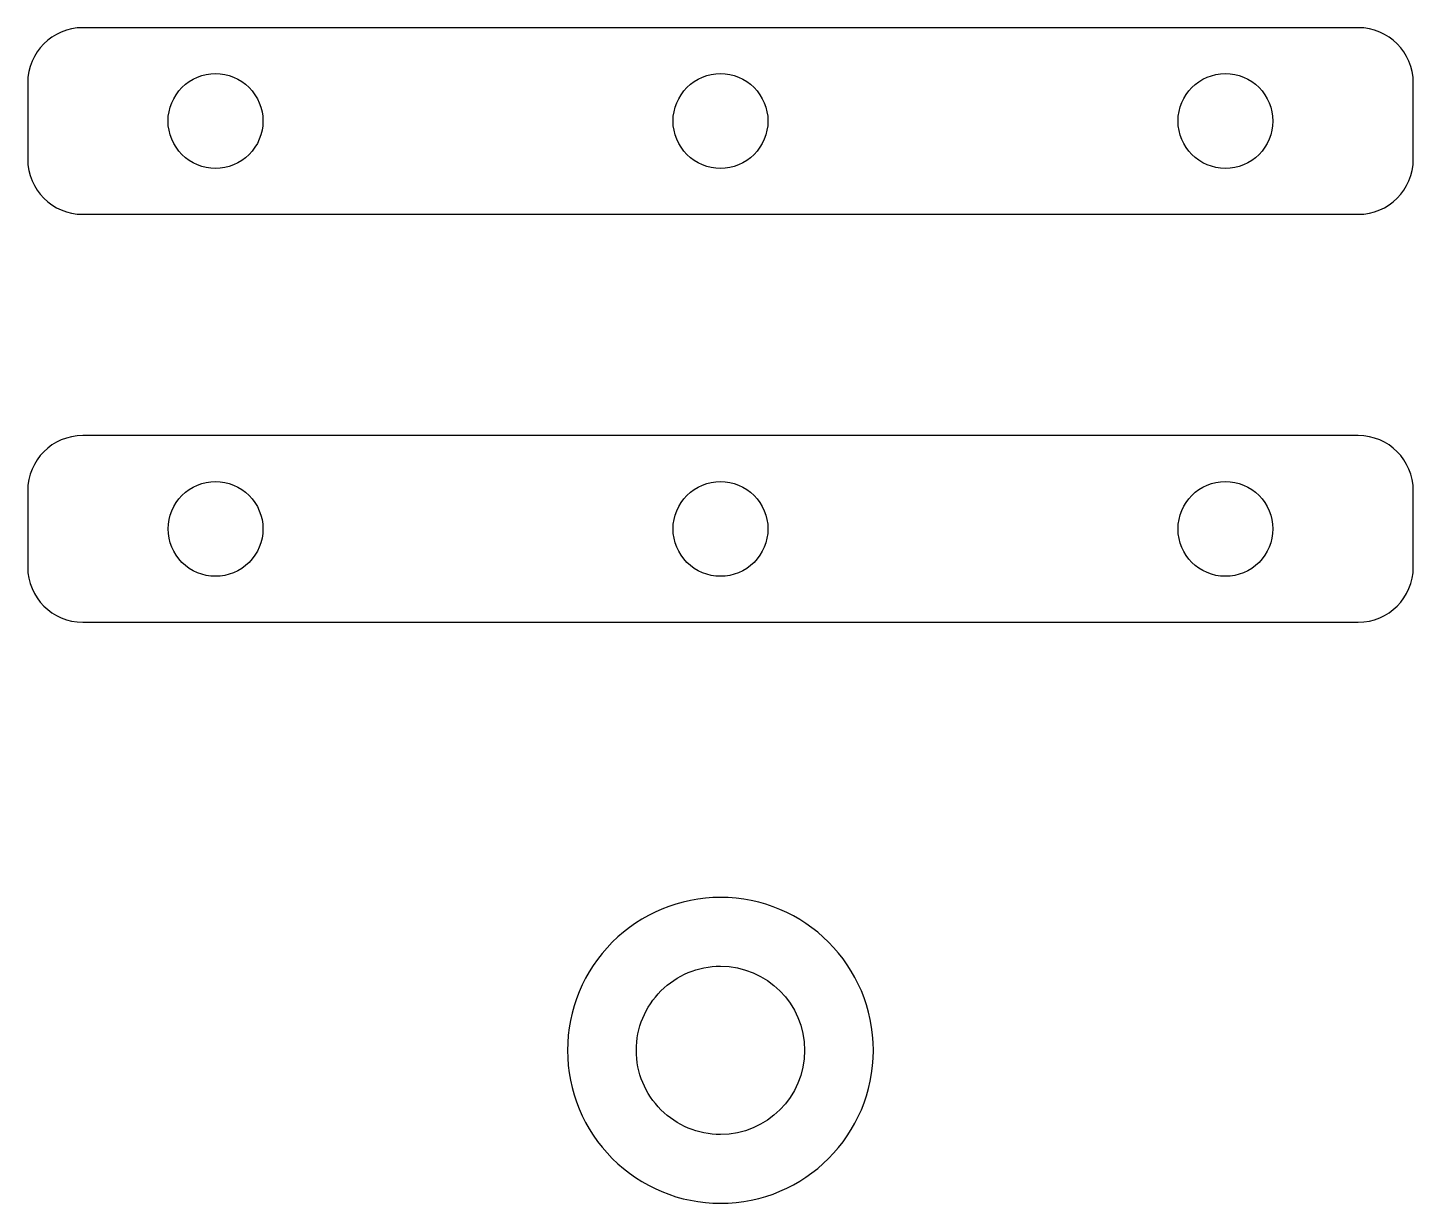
# Model space of a CAD drawing. Extents: x 1.7 to 92.3, y 20.5 to 97.4.
import ezdxf

# ---------------------------------------------------------------- set-up
doc = ezdxf.new("R2010")
doc.units = 0
doc.layers.add('Layer_1', color=7, linetype='CONTINUOUS')

msp = doc.modelspace()

# ---------------------------------------------------------------- linework, layer by layer
at = {"layer": 'Layer_1', "color": 7}
for points in [[(88.702596, 97.402641), (5.302519, 97.402641), (5.302519, 97.402641)], [(1.702738, 93.802861), (1.702738, 88.80265)], [(92.302892, 88.80265), (92.302892, 93.802861)], [(5.302519, 85.20287), (88.702596, 85.20287)], [(88.702858, 70.73277), (5.30278, 70.73277)], [(1.703, 67.13299), (1.703, 62.13278)], [(92.303154, 62.13278), (92.303154, 67.13299)], [(5.30278, 58.533), (88.702858, 58.533)]]:
    msp.add_lwpolyline(points, dxfattribs=at)
for points in [[(13.982609, 94.402824)], [(47.002816, 94.402824)], [(80.022506, 94.402824)], [(13.982871, 67.73295)], [(47.003077, 67.73295)], [(80.022768, 67.73295)], [(47.000231, 40.539963)], [(47.000231, 36.03998)]]:
    msp.add_lwpolyline(points, close=True, dxfattribs=at)
for points in [[(5.302519, 97.402641), (3.308115, 97.402641), (1.702738, 95.797264), (1.702738, 93.802861)], [(92.302892, 93.802861), (92.302892, 95.797264), (90.696999, 97.402641), (88.702596, 97.402641)], [(11.790508, 93.494855), (12.371888, 94.076235), (13.160414, 94.402843), (13.982609, 94.402824)], [(13.982609, 94.402824), (14.804804, 94.402843), (15.59333, 94.076235), (16.174709, 93.494855)], [(44.810715, 93.494855), (45.392095, 94.076235), (46.18062, 94.402843), (47.002816, 94.402824)], [(47.002816, 94.402824), (47.825011, 94.402842), (48.613536, 94.076234), (49.194915, 93.494854)], [(76.922952, 91.302754), (76.922913, 93.01469), (78.31057, 94.402578), (80.022506, 94.402824)], [(80.022506, 94.402824), (80.844701, 94.402842), (81.633226, 94.076234), (82.214605, 93.494854)], [(10.88254, 91.302754), (10.882521, 92.124949), (11.209128, 92.913475), (11.790508, 93.494855)], [(16.174709, 93.494855), (16.756089, 92.913475), (17.082697, 92.124949), (17.082678, 91.302754)], [(43.902746, 91.302754), (43.902727, 92.124949), (44.229335, 92.913475), (44.810715, 93.494855)], [(49.194915, 93.494854), (49.776295, 92.913474), (50.102902, 92.124949), (50.102883, 91.302754)], [(82.214605, 93.494854), (82.795985, 92.913474), (83.122592, 92.124949), (83.122573, 91.302754)], [(11.790509, 89.110655), (11.20913, 89.692034), (10.882522, 90.480559), (10.88254, 91.302754)], [(17.082678, 91.302754), (17.082696, 90.480559), (16.756088, 89.692034), (16.174708, 89.110655)], [(44.810716, 89.110655), (44.229336, 89.692034), (43.902728, 90.480559), (43.902746, 91.302754)], [(50.102883, 91.302754), (50.102901, 90.480559), (49.776293, 89.692035), (49.194914, 89.110656)], [(80.022506, 88.202687), (78.310571, 88.202933), (76.922915, 89.590819), (76.922952, 91.302754)], [(83.122573, 91.302754), (83.122591, 90.480559), (82.795984, 89.692035), (82.214604, 89.110656)], [(1.702738, 88.80265), (1.702738, 86.808245), (3.308115, 85.20287), (5.302519, 85.20287)], [(13.982609, 88.202687), (13.160414, 88.202668), (12.371889, 88.529276), (11.790509, 89.110655)], [(16.174708, 89.110655), (15.593329, 88.529276), (14.804804, 88.202668), (13.982609, 88.202687)], [(47.002816, 88.202687), (46.180621, 88.202668), (45.392096, 88.529275), (44.810716, 89.110655)], [(49.194914, 89.110656), (48.613535, 88.529276), (47.82501, 88.202669), (47.002816, 88.202687)], [(82.214604, 89.110656), (81.633225, 88.529276), (80.8447, 88.202669), (80.022506, 88.202687)], [(88.702596, 85.20287), (90.696999, 85.20287), (92.302892, 86.808245), (92.302892, 88.80265)], [(5.30278, 70.73277), (3.308377, 70.73277), (1.703, 69.12739), (1.703, 67.13299)], [(92.303154, 67.13299), (92.303154, 69.12739), (90.69726, 70.73277), (88.702858, 70.73277)], [(11.790771, 66.824981), (12.37215, 67.406361), (13.160676, 67.732968), (13.982871, 67.73295)], [(13.982871, 67.73295), (14.805066, 67.732968), (15.593592, 67.406361), (16.174971, 66.824981)], [(44.810976, 66.824981), (45.392356, 67.406361), (46.180882, 67.732969), (47.003077, 67.73295)], [(47.003077, 67.73295), (47.825272, 67.732968), (48.613797, 67.40636), (49.195176, 66.82498)], [(76.923214, 64.63288), (76.923175, 66.344816), (78.310832, 67.732704), (80.022768, 67.73295)], [(80.022768, 67.73295), (80.844963, 67.732968), (81.633488, 67.40636), (82.214867, 66.82498)], [(10.882802, 64.63288), (10.882783, 65.455075), (11.209391, 66.243601), (11.790771, 66.824981)], [(16.174971, 66.824981), (16.756351, 66.243601), (17.082959, 65.455075), (17.08294, 64.63288)], [(43.903007, 64.63288), (43.902988, 65.455075), (44.229596, 66.243601), (44.810976, 66.824981)], [(49.195176, 66.82498), (49.776555, 66.2436), (50.103163, 65.455075), (50.103144, 64.63288)], [(82.214867, 66.82498), (82.796246, 66.2436), (83.122854, 65.455075), (83.122835, 64.63288)], [(11.790774, 62.440786), (11.209395, 63.022164), (10.882786, 63.810687), (10.882802, 64.63288)], [(17.08294, 64.63288), (17.082956, 63.810687), (16.756347, 63.022164), (16.174968, 62.440786)], [(44.810979, 62.440785), (44.2296, 63.022163), (43.902991, 63.810686), (43.903007, 64.63288)], [(50.103144, 64.63288), (50.10316, 63.810687), (49.776552, 63.022164), (49.195173, 62.440786)], [(80.022768, 61.53282), (78.310836, 61.533066), (76.923181, 62.920948), (76.923214, 64.63288)], [(83.122835, 64.63288), (83.122851, 63.810687), (82.796243, 63.022164), (82.214864, 62.440786)], [(1.703, 62.13278), (1.703, 60.13837), (3.308377, 58.533), (5.30278, 58.533)], [(13.982871, 61.53282), (13.160678, 61.532802), (12.372154, 61.859408), (11.790774, 62.440786)], [(16.174968, 62.440786), (15.593588, 61.859408), (14.805064, 61.532802), (13.982871, 61.53282)], [(47.003077, 61.53282), (46.180883, 61.532801), (45.392359, 61.859408), (44.810979, 62.440785)], [(49.195173, 62.440786), (48.613794, 61.859409), (47.82527, 61.532802), (47.003077, 61.53282)], [(82.214864, 62.440786), (81.633485, 61.859409), (80.844961, 61.532802), (80.022768, 61.53282)], [(88.702858, 58.533), (90.69726, 58.533), (92.303154, 60.13837), (92.303154, 62.13278)], [(47.000231, 40.539963), (44.348009, 40.540075), (41.804376, 39.486569), (39.928923, 37.611213)], [(57.000137, 30.540057), (57.000085, 36.062831), (52.523005, 40.539911), (47.000231, 40.539963)], [(39.928923, 37.611213), (38.053471, 35.735858), (36.999834, 33.192279), (36.999809, 30.540057)], [(43.110887, 34.42925), (44.14243, 35.460696), (45.541477, 36.040096), (47.000231, 36.03998)], [(47.000231, 36.03998), (50.037737, 36.039938), (52.500111, 33.577563), (52.500154, 30.540057)], [(41.499792, 30.540057), (41.499812, 31.99881), (42.079344, 33.397804), (43.110887, 34.42925)], [(36.999809, 30.540057), (36.999834, 27.887835), (38.053471, 25.344256), (39.928923, 23.468901)], [(43.110887, 26.650864), (42.079344, 27.682311), (41.499812, 29.081304), (41.499792, 30.540057)], [(47.000231, 20.540151), (52.523005, 20.540203), (57.000085, 25.017283), (57.000137, 30.540057)], [(52.500154, 30.540057), (52.500111, 27.502551), (50.037737, 25.040177), (47.000231, 25.040134)], [(47.000231, 25.040134), (45.541477, 25.040018), (44.14243, 25.619418), (43.110887, 26.650864)], [(39.928923, 23.468901), (41.804376, 21.593545), (44.348009, 20.540039), (47.000231, 20.540151)]]:
    msp.add_open_spline(points, degree=3, dxfattribs=at)

doc.saveas('drawing.dxf')
